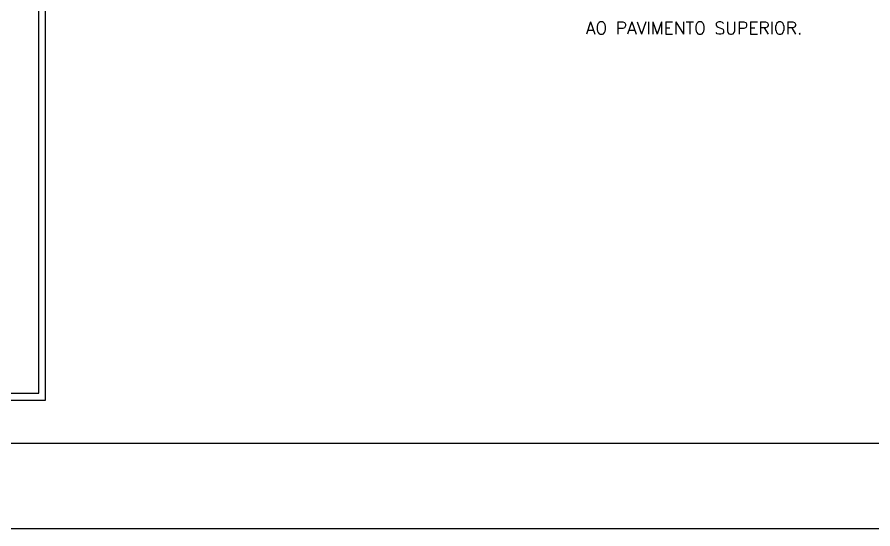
# Model space of a CAD drawing. Extents: x -165 to 197, y 154 to 653.
# Drawn here: x 108.29 to 115.81, y 448.3 to 452.8 of the extents above; entities that cross this region are included whole.
import ezdxf

# ---------------------------------------------------------------- set-up
doc = ezdxf.new("R2010")
doc.units = 0
doc.header["$MEASUREMENT"] = 0
doc.layers.get('0').update_dxf_attribs({"linetype": 'CONTINUOUS'})
for name, color, linetype in [('COTA LUMINO', 9, 'CONTINUOUS'), ('MARGEM', 4, 'CONTINUOUS'), ('TEXTO', 190, 'CONTINUOUS')]:
    doc.layers.add(name, color=color, linetype=linetype)
doc.styles.add('SIMPLEX', font='simplex.shx')

msp = doc.modelspace()

# ---------------------------------------------------------------- linework, layer by layer
msp.add_lwpolyline([(89.7766, 492.8468), (152.7766, 492.8468), (152.7766, 448.2968), (89.7766, 448.2968)], close=True)
at = {"layer": 'COTA LUMINO', "elevation": -1317.5483}
for points in [[(108.539, 453.1833), (103.3753, 453.1833), (103.3753, 449.4304), (108.539, 449.4304)], [(108.479, 453.1233), (103.4353, 453.1233), (103.4353, 449.4904), (108.479, 449.4904)]]:
    msp.add_lwpolyline(points, close=True, dxfattribs=at)
at = {"layer": 'MARGEM'}
msp.add_lwpolyline([(91.6516, 492.0968), (152.0266, 492.0968), (152.0266, 449.0468), (91.6516, 449.0468)], close=True, dxfattribs=at)

# ---------------------------------------------------------------- texts
at = {"layer": 'TEXTO', "style": 'SIMPLEX'}
msp.add_text('AO PAVIMENTO SUPERIOR.', height=0.11, dxfattribs=at).set_placement((113.2893, 452.649, -3293.8708))

doc.saveas('drawing.dxf')
